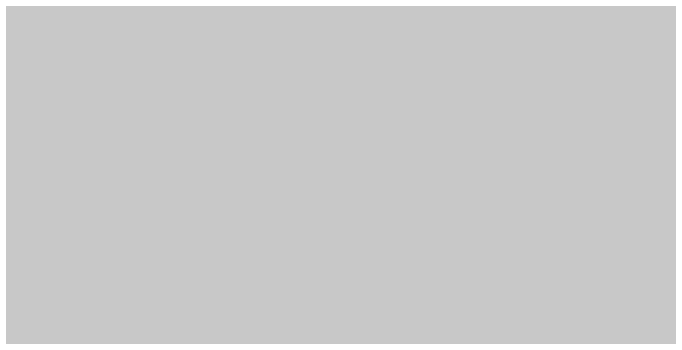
# Model space of a CAD drawing. Extents: x -23 to 289, y -67 to 135.
# Drawn here: x 136.031 to 137.187, y 89.916 to 90.487 of the extents above; entities that cross this region are included whole.
import ezdxf
from ezdxf.enums import TextEntityAlignment as Align

# ---------------------------------------------------------------- set-up
doc = ezdxf.new("R2010")
doc.units = 0
doc.header["$MEASUREMENT"] = 0
for name, color, linetype in [('ASSEMBLY_PART_NUMBERS_BTM', 191, 'CONTINUOUS'), ('GENERATED_SILKSCREEN_BTM', 255, 'CONTINUOUS'), ('PLANE_SHAPES_LAYER_TOP', 150, 'CONTINUOUS'), ('SILKSCREEN_REF_DES_BTM', 211, 'CONTINUOUS'), ('TRACES_LAYER_BOTTOM', 230, 'CONTINUOUS'), ('TRACES_LAYER_TOP', 150, 'CONTINUOUS')]:
    doc.layers.add(name, color=color, linetype=linetype)
doc.styles.add('VERIBEST_GERBER_0', font='txt')

msp = doc.modelspace()

# ---------------------------------------------------------------- linework, layer by layer
at = {"layer": 'GENERATED_SILKSCREEN_BTM', "const_width": 0.15}
for points in [[(135.9176, 90.0436), (136.176, 90.0436), (136.3064, 89.9372), (136.312, 89.9356), (136.3176, 89.9364), (136.3224, 89.9388), (136.3264, 89.9436), (136.3288, 89.9484), (136.3296, 89.954), (136.3288, 89.9596), (136.3272, 89.962), (136.3248, 89.9636), (136.1904, 90.0732), (136.1872, 90.074), (136.1856, 90.0748), (136.184, 90.0756), (136.1808, 90.0764), (135.9112, 90.0764)], [(137.088, 89.402), (137.088, 89.9508), (137.0872, 89.9548), (137.0856, 89.958), (137.084, 89.9596), (137.0832, 89.9612), (137.0808, 89.9636), (136.9464, 90.0732), (136.9432, 90.074), (136.9416, 90.0748), (136.94, 90.0756), (136.9368, 90.0764), (136.6672, 90.0764), (136.664, 90.0756), (136.6624, 90.0748), (136.66, 90.074), (136.6568, 90.0732)], [(136.6568, 90.0732), (136.5224, 89.9636), (136.5192, 89.9596), (136.5176, 89.9532), (136.5184, 89.9484), (136.52, 89.9444), (136.5224, 89.9412), (136.5264, 89.938), (136.5304, 89.9356), (136.5344, 89.9348), (136.5384, 89.9348), (136.5416, 89.9372), (136.6728, 90.0436), (136.932, 90.0436), (137.0552, 89.9428), (137.0552, 89.6556)]]:
    msp.add_lwpolyline(points, dxfattribs=at)
at = {"layer": 'PLANE_SHAPES_LAYER_TOP'}
msp.add_solid([(130.5, 77.5), (153.5, 77.5), (130.5, 111.5), (153.5, 111.5)], dxfattribs=at)
at = {"layer": 'TRACES_LAYER_BOTTOM', "const_width": 0.35}
msp.add_lwpolyline([(136.3, 88.7), (136.3, 91), (136.8, 91.5)], dxfattribs=at)
at = {"layer": 'TRACES_LAYER_TOP', "const_width": 0.5}
msp.add_lwpolyline([(131.9, 95.4), (132.72915, 94.57085), (132.72915, 92.68059), (135.18237, 90.22737), (136.96088, 90.22737), (139.5152, 87.67304), (139.5152, 85.32617), (140.69674, 84.14463), (144.45537, 84.14463), (145.2, 83.4)], dxfattribs=at)

# ---------------------------------------------------------------- texts
at = {"layer": 'ASSEMBLY_PART_NUMBERS_BTM', "style": 'VERIBEST_GERBER_0', "text_generation_flag": 2}
msp.add_text('ERJ-3EKF71R5V', height=2.032, dxfattribs=at).set_placement((150.75, 91.21), align=Align.TOP_LEFT)
at = {"layer": 'SILKSCREEN_REF_DES_BTM', "style": 'VERIBEST_GERBER_0', "text_generation_flag": 2}
msp.add_text('C62', height=0.8, dxfattribs=at).set_placement((137.95, 90.09), align=Align.TOP_LEFT)

doc.saveas('drawing.dxf')
